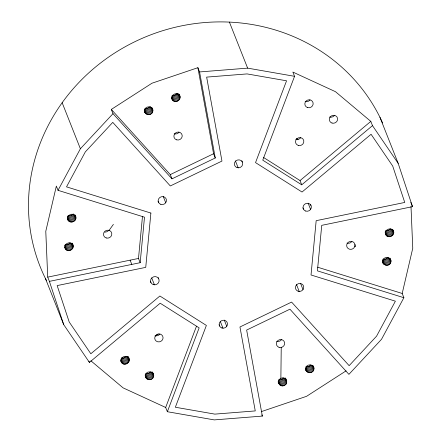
<?xml version="1.0" encoding="UTF-8"?>
<svg xmlns="http://www.w3.org/2000/svg" width="442" height="442" viewBox="0 0 442 442"><rect width="100%" height="100%" fill="white"/><g stroke="black" fill="none" stroke-linecap="round" stroke-linejoin="round"><path stroke-width="0.66" d="M280.874 378.346C285.538 375.717 289.366 383.38 284.377 385.441C279.72 388.07 275.891 380.407 280.874 378.346L281.228 347.44M140.175 262.697L144.495 217.177L58.029 190.331L56.349 186.082L45.78 231.315L47.719 277.123L49.399 281.372L140.175 262.697L138.495 258.448L142.49 216.32M67.449 218.762C68.88 225.492 79.184 220.564 75.029 215.11M64.742 247.354C66.759 254.52 76.67 248.758 72.079 243.1M152.645 111.964C154.601 106.97 146.335 104.688 144.816 109.533C142.86 114.528 151.12 116.815 152.645 111.964L150.49 106.511M171.651 98.257C173.888 105.677 183.866 99.24 178.645 93.748M120.804 360.887C122.826 368.053 132.738 362.296 128.141 356.633M153.468 376.976C155.418 371.982 147.158 369.7 145.633 374.545C143.683 379.54 151.943 381.827 153.468 376.976L151.551 372.131M313.732 370.004C315.682 365.009 307.422 362.727 305.897 367.573C303.947 372.567 312.207 374.855 313.732 370.004L311.814 365.158M354.749 246.586L354.943 244.525A4.205 3.956 -21.6 0 0 348.755 241.995A4.205 3.956 -21.6 0 0 348.136 248.526A4.205 3.956 -21.6 0 0 354.749 246.586L355.517 246.608L354.943 244.525M385.269 233.409C386.7 240.139 396.999 235.21 392.844 229.757M390.745 262.603C392.695 257.609 384.435 255.321 382.91 260.172C380.96 265.167 389.22 267.449 390.745 262.603L388.822 257.758M196.497 326.202L165.673 407.469L167.358 411.717L214.282 419.9L262.338 416.093L246.647 330.058L289.935 309.19L348.915 374.363L381.529 339.285L403.877 297.709L402.198 293.46L412.762 248.227L410.999 206.458M167.358 411.717L199.154 327.87L160.186 303.212L89.417 362.407L63.709 324.638L45.482 278.598M294.554 76.317L262.752 160.17L301.726 184.822L372.495 125.633L370.81 121.379L335.456 91.676L292.869 72.068L294.554 76.317L247.63 68.134L199.569 71.941L197.889 67.692L151.965 83.223L111.312 109.423L112.997 113.671L171.977 178.844L215.265 157.982L199.569 71.941M58.029 190.331L80.383 148.755L112.997 113.671M109.091 230.365L113.39 224.376M147.291 114.55L144.893 108.489L147.042 108.588L149.744 106.848L152.142 112.909M174.474 101.445L172.076 95.384L174.231 95.483L176.927 93.743L179.33 99.804M70.278 221.95L67.88 215.889L71.074 215.635L72.731 214.248L75.129 220.309M67.571 250.542L65.167 244.481L68.361 244.227L70.018 242.84L72.422 248.901M123.633 364.075L121.235 358.014L123.384 358.114L126.086 356.374L128.484 362.434M149.175 379.744L146.772 373.683L148.904 373.247L150.562 371.86L152.96 377.921M388.098 236.597L385.695 230.536L387.849 230.636L390.546 228.895L392.949 234.956M385.385 265.183L382.987 259.128L385.137 259.227L387.838 257.487L390.236 263.543M282.25 385.877L279.852 379.816L281.979 379.38L283.637 377.993L286.04 384.054M308.372 372.589L305.974 366.529L309.168 366.274L310.825 364.888L313.223 370.948M301.726 184.822L300.041 180.574L370.81 121.379M155.33 336.047L158.181 334.025M346.086 370.855L306.577 396.314L261.305 411.629M111.312 109.423L170.292 174.596L213.58 153.733L197.889 67.692M47.719 277.123L138.495 258.448M379.971 117.362L398.198 163.402L412.508 206.663L321.732 225.343L317.417 270.863L403.877 297.709M317.699 267.222L402.198 293.46M165.673 407.469L123.086 387.861L90.897 360.816M263.399 157.391L300.041 180.574M296.483 138.363L298.041 139.666M179.126 94.964C176.236 91.566 170.065 95.406 172.131 99.472M372.495 125.633L398.198 163.402M393.325 230.973C391.142 226.365 383.435 230.033 385.75 234.625M75.51 216.326C73.322 211.718 65.615 215.387 67.93 219.978M72.797 244.918C70.615 240.31 62.908 243.978 65.223 248.57M128.865 358.451C126.677 353.843 118.97 357.512 121.285 362.103M410.828 202.414L412.508 206.663M392.927 230.133L393.651 231.951M392.253 229.354L393.695 232.989M391.535 229.166L393.452 234.011M389.811 229.691L392.209 235.746M388.888 230.282L391.286 236.343M387.849 230.636L390.247 236.697M386.761 230.718L389.159 236.779M385.214 231.304L387.131 236.15M385.131 232.448L386.33 235.475M389.977 258.117L390.938 260.542M389.783 258.548L390.982 261.581M387.098 258.283L389.496 264.338M386.175 258.874L388.579 264.935M385.137 259.227L387.535 265.283M384.048 259.31L386.446 265.371M382.501 259.896L384.418 264.741M382.661 261.647L383.617 264.067M382.557 262.001L383.037 263.211M310.488 204.193L310.986 205.442M308.129 203.176L310.604 209.425M229.404 22.1L247.63 68.134M302.914 207.845L303.405 209.094M300.532 283.355L303.008 289.604M296.494 284.554L299.217 291.427M241.851 160.766L242.343 162.015M235.453 160.949L238.177 167.827M312.969 365.517L313.925 367.943M312.533 365.346L313.969 368.982M310.085 365.683L312.488 371.744M309.168 366.274L311.566 372.335M308.124 366.628L310.527 372.689M307.035 366.711L309.439 372.772M305.731 367.904L307.411 372.142M305.649 369.048L306.61 371.473M305.549 369.401L306.024 370.617M213.58 153.733L215.265 157.982M179.071 94.373L180.032 96.798M178.634 94.201L180.076 97.837M177.673 93.406L179.833 98.859M176.192 94.538L178.59 100.594M175.27 95.129L177.667 101.19M174.231 95.483L176.629 101.544M285.935 378.855L286.742 381.048M285.107 377.844L286.786 382.087M173.142 95.566L175.54 101.627M284.626 378.264L286.543 383.109M171.833 96.759L173.513 100.997M171.75 97.903L172.712 100.323M282.902 378.788L285.3 384.844M281.979 379.38L284.377 385.441M280.941 379.733L283.339 385.794M278.786 379.634L281.189 385.695M278.543 381.01L280.222 385.247M278.222 381.545L279.421 384.573M278.117 381.905L278.841 383.722M151.882 107.478L152.844 109.903M151.446 107.307L152.888 110.942M149.004 107.644L151.402 113.699M148.081 108.235L150.479 114.296M147.042 108.588L149.44 114.649M145.954 108.671L148.352 114.732M144.407 109.257L146.324 114.102M170.292 174.596L171.977 178.844M144.324 110.401L145.523 113.428M144.225 110.76L144.943 112.577M224.287 320.102L226.763 326.356M261.857 414.883L262.338 416.093M220.254 321.306L222.978 328.179M219.072 324.771L219.563 326.025M163.253 196.497L165.728 202.751M158.032 201.165L158.529 202.419M158.242 277.582L158.739 278.83M151.722 277.946L154.44 284.819M150.429 281.344L150.926 282.593M130.114 260.172L131.799 264.421M62.156 102.715L80.383 148.755M152.86 372.722L153.661 374.915M152.026 371.711L153.706 375.954M149.821 372.656L152.225 378.717M148.904 373.247L151.302 379.308M147.86 373.601L150.263 379.661M145.711 373.501L148.109 379.562M145.225 374.269L147.147 379.114M145.147 375.413L146.346 378.446M145.285 376.374L145.761 377.59M74.875 214.878L75.831 217.304M74.676 215.315L75.875 218.342M73.477 213.911L75.637 219.365M71.991 215.044L74.389 221.105M128.23 357.003L129.186 359.429M127.793 356.832L129.23 360.468M127.069 356.644L128.992 361.49M71.074 215.635L73.471 221.696M70.029 215.989L72.433 222.05M125.346 357.169L127.749 363.23M68.941 216.077L71.339 222.133M124.429 357.76L126.826 363.821M67.394 216.657L69.317 221.503M123.384 358.114L125.788 364.175M67.311 217.801L68.516 220.834M122.296 358.202L124.699 364.258M120.992 359.39L122.672 363.628M120.909 360.534L121.87 362.959M72.162 243.47L73.123 245.896M71.726 243.299L73.168 246.934M71.007 243.111L72.924 247.956M69.284 243.636L71.681 249.691M68.361 244.227L70.759 250.288M67.322 244.581L69.72 250.642M66.234 244.664L68.632 250.725M64.687 245.249L66.604 250.095M64.841 247.001L65.803 249.421M88.936 361.191L89.417 362.407M49.399 281.372L63.709 324.638M334.483 115.362A4.205 3.956 -21.6 0 1 329.633 117.003M310.008 99.875A4.205 3.956 -21.6 0 1 305.157 101.516M159.905 334.019A4.205 3.956 -21.6 0 1 155.054 335.66M281.526 339.638A4.205 3.956 -21.6 0 1 276.675 341.279M179.06 132.141A4.205 3.956 -21.6 0 1 174.209 133.782M300.676 137.694A4.205 3.956 -21.6 0 1 295.825 139.335M351.843 241.47A4.205 3.956 -21.6 0 1 346.992 243.111M108.666 230.26A4.205 3.956 -21.6 0 1 104.876 232.089M46.388 280.41A185.728 174.524 -21.6 0 1 137.423 40.487A185.728 174.524 -21.6 0 1 382.606 122.964M150.888 213.055L145.738 267.366L57.162 285.587L69.201 321.986L90.831 353.766L159.882 296.007L206.375 325.428L175.352 407.242L214.829 414.121L255.261 410.922L239.951 326.975L291.593 302.079L349.141 365.667L376.578 336.152L395.386 301.173L311.024 274.985L316.174 220.674L404.745 202.447L392.706 166.048L371.081 134.274L302.03 192.027L255.531 162.612L286.56 80.798L247.084 73.913L206.646 77.112L221.961 161.065L170.314 185.96L112.771 122.368L85.328 151.882L66.521 186.861L150.888 213.055M155.485 335.765L154.976 336.705A4.205 3.956 -21.6 0 0 159.242 341.876A4.205 3.956 -21.6 0 0 162.512 335.793A4.205 3.956 -21.6 0 0 155.485 335.765M307.555 107.577A4.205 3.956 -21.6 0 0 313.107 102.931A4.205 3.956 -21.6 0 0 306.323 100.826A4.205 3.956 -21.6 0 0 307.555 107.577M332.03 123.058A4.205 3.956 -21.6 0 0 337.583 118.417A4.205 3.956 -21.6 0 0 330.798 116.312A4.205 3.956 -21.6 0 0 332.03 123.058M279.079 347.34A4.205 3.956 -21.6 0 0 284.631 342.694A4.205 3.956 -21.6 0 0 277.847 340.589A4.205 3.956 -21.6 0 0 279.079 347.34M176.607 139.838A4.205 3.956 -21.6 0 0 182.159 135.197A4.205 3.956 -21.6 0 0 175.38 133.086A4.205 3.956 -21.6 0 0 176.607 139.838M298.228 145.396A4.205 3.956 -21.6 0 0 303.781 140.749A4.205 3.956 -21.6 0 0 296.996 138.644A4.205 3.956 -21.6 0 0 298.228 145.396M106.213 237.962A4.205 3.956 -21.6 0 0 111.765 233.321A4.205 3.956 -21.6 0 0 104.981 231.21A4.205 3.956 -21.6 0 0 106.213 237.962M153.346 284.631A4.337 4.077 -21.6 0 0 159.07 279.841A4.337 4.077 -21.6 0 0 152.076 277.67A4.337 4.077 -21.6 0 0 153.346 284.631M160.877 204.392A4.205 3.956 -21.6 0 0 166.43 199.745A4.205 3.956 -21.6 0 0 159.645 197.64A4.205 3.956 -21.6 0 0 160.877 204.392M237.116 167.64A4.205 3.956 -21.6 0 0 242.669 162.993A4.205 3.956 -21.6 0 0 235.884 160.888A4.205 3.956 -21.6 0 0 237.116 167.64M305.753 211.066A4.205 3.956 -21.6 0 0 311.306 206.42A4.205 3.956 -21.6 0 0 304.521 204.315A4.205 3.956 -21.6 0 0 305.753 211.066M298.157 291.245A4.205 3.956 -21.6 0 0 303.709 286.598A4.205 3.956 -21.6 0 0 296.925 284.493A4.205 3.956 -21.6 0 0 298.157 291.245M221.912 327.997A4.205 3.956 -21.6 0 0 227.464 323.351A4.205 3.956 -21.6 0 0 220.68 321.246A4.205 3.956 -21.6 0 0 221.912 327.997"/></g></svg>
